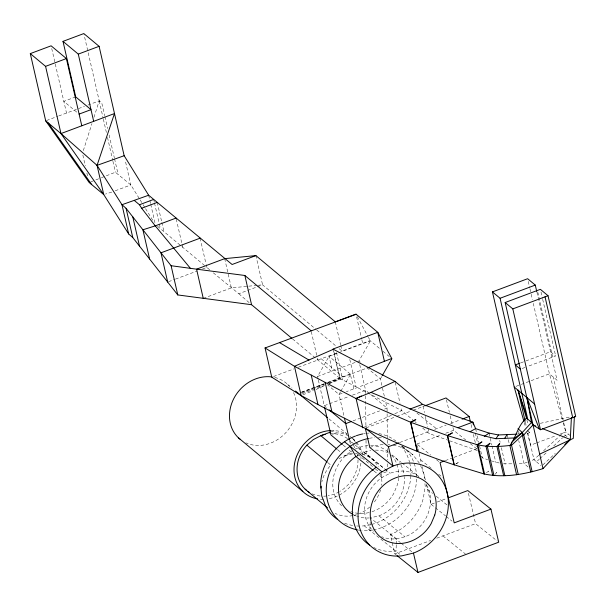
<?xml version="1.0" encoding="UTF-8"?>
<svg xmlns="http://www.w3.org/2000/svg" width="606" height="606" viewBox="0 0 606 606"><rect width="100%" height="100%" fill="white"/><g stroke="black" fill="none" stroke-linecap="round" stroke-linejoin="round"><path stroke-width="0.45" stroke-dasharray="3.03 2.27" d="M369.918 530.386L370.183 522.342M396.241 545.059L396.036 551.316A48.881 42.625 -51.3 0 1 373.66 547.438M396.271 544.165L396.445 538.802L370.327 517.872L378.894 515.842A35.671 31.103 -51.3 0 0 404.308 477.187M83.325 150.583L91.938 123.624M93.953 117.337L99.217 100.854L84.029 34.497M318.173 379.242L317.544 376.508L329.066 356.328L337.86 353.033M340.398 391.991L339.012 394.415L344.026 416.322M340.852 391.188L350.533 374.235L367.153 368.001M317.544 376.508L358.904 361.024L370.425 340.845L368.327 337.262M381.757 376.508L380.371 378.932L346.321 391.673M495.079 474.293L496.738 472.445L494.701 473.93M542.893 464.893L555.225 453.462M538.764 455.227L533.947 459.651L530.621 460.893M543.582 450.796L558.724 436.888M559.414 436.252L562.853 433.093L565.845 431.98L569.792 435.328M527.887 433.184L533.947 459.651L536.492 461.772L539.249 459.25M539.938 458.613L547.506 451.659M553.702 445.963L562.648 437.744M563.338 437.115L565.406 435.214L568.39 434.101M486.603 472.574L488.641 471.097L486.217 472.483M455.886 463.916L459.113 462.06L456.22 463.613M355.896 456.523L359.123 454.841M359.926 454.424L363.956 452.326A35.671 31.103 -51.3 0 1 370.804 450.523M418.837 476.407A35.671 31.103 -51.3 0 0 390.075 473.256L382.015 477.452A35.671 31.103 -51.3 0 0 373.463 531.31M338.974 458.666L344.784 455.651L352.389 452.826L348.094 449.243M364.297 427.071L391.408 415.322M316.014 389.522L324.596 385.598M341.155 379.114L340.042 378.53L328.028 384.022L341.155 379.114L366.85 392.476M394.839 413.754L401.702 410.61L414.027 420.882M302.879 394.87L313.385 390.59M90.908 181.823L100.528 178.058M101.399 177.717L115.398 172.248L130.843 184.944L139.668 199.169M353.881 388.847L350.26 374.008L327.217 382.568M75.72 96.899L63.827 101.346L77.03 112.36M46.564 120.503L57.835 116.284M58.706 115.958L84.476 106.376M87.946 105.073L99.217 100.854L101.755 102.922L104.694 115.738M111.769 192.079L105.55 194.056M115.238 190.784L130.843 184.944L125.2 160.279M168.544 281.714L174.626 279.434M175.498 279.116L197.245 270.973M202.465 269.019L206.813 267.39L209.699 269.799M203.26 298.394L231.363 287.873L247.892 286.259M213.312 272.814L238.802 293.728L246.725 290.766M247.612 290.433L256.414 287.138M257.3 286.805L262.587 284.828L316.014 329.399M273.526 376.523L293.88 368.902M298.311 367.244L336.83 353.018M339.118 348.67L342.011 351.079L370.092 340.564M338.746 352.707L370.425 340.845L380.06 348.882M301.69 392.127L326.331 382.901M328.24 382.469L350.533 374.235M301.265 393.052L312.507 388.847M313.37 388.522L324.604 384.31M328.051 383.022L340.042 378.53L333.77 351.132M302.333 393.658L324.483 385.355M342.125 393.249L339.012 394.415L327.566 384.863M318.385 380.159L324.233 405.709L328.634 404.066M329.512 403.732L348.874 396.483M352.397 395.165L365.592 390.226L387.06 408.133L387.105 412.853M353.01 420.882L359.828 418.322M362.32 417.39L379.629 410.913M384.583 409.058L387.06 408.133L385.181 399.922M331.247 431.798L333.853 430.821L336.338 432.896L339.981 433.002A36.33 31.421 -50.2 0 1 347.927 435.578M520.615 362.926L525.016 361.274M525.894 360.949L550.536 351.722L555.649 355.972L527.402 366.539M522.175 368.501L526.531 366.872M366.16 427.828L395.839 416.716M396.71 416.39L411.557 410.83M413.3 410.179L423.905 406.209M515.986 386.363L520.38 384.719M521.266 384.386L549.422 373.849L557.065 380.22L536.946 292.387M399.786 442.463L414.625 436.903M415.496 436.578L430.343 431.025M434.707 429.389L446.175 425.094M450.591 423.442L460.318 419.799M416.89 444.031L441.373 434.866M445.743 433.229L453.614 430.283L465.908 440.138M445.289 460.621L453.159 457.674M454.03 457.348L476.763 448.841L476.127 446.145M517.282 434.161L518.941 433.54M535.855 443.198L530.629 445.16L527.296 433.351M536.727 442.872L555.891 435.699M560.239 434.07L562.853 433.093L567.504 437.047M527.296 462.143L523.97 463.385L517.524 463.658M426.313 484.103L431.071 504.313L436.312 502.351M437.191 502.026L446.804 498.42M424.95 483.633L425.215 486.368L423.291 498.511A48.881 42.625 -51.3 0 1 390.302 534.537L394.847 553.869L430.639 540.469M436.752 538.181L475.566 523.652L497.268 541.044M332.467 434.343L336.338 432.896M363.57 454.409L366.138 453.462L387.605 471.37L381.204 473.771L381.924 481.694A33.027 28.565 -50.2 0 1 381.575 485.323M301.712 392.15L323.816 384.083M527.281 433.464L529.803 432.548L529.386 430.737M426.624 485.186A35.671 31.103 -51.3 0 1 405.005 536.78L396.445 538.802A35.671 31.103 -51.3 0 1 381.765 536.727M352.715 453.796L344.784 455.651L343.329 454.447M540.31 423.336L570.526 416.814M248.808 286.168L257.073 285.365M257.989 285.274L262.587 284.828L255.891 255.603M503.45 463.84L513.843 463.81M330.535 430.722L337.497 430.934A36.33 31.421 -50.2 0 1 347.049 434.373M491.292 460.848L499.192 463.007M481.611 456.227L482.308 457.856L487.694 459.651M422.715 428.139L429.237 433.578L448.645 440.433M449.523 440.744L478.634 451.031M367.683 392.908L401.702 410.61L400.869 406.959M470.248 443.622L476.763 448.841M416.92 413.08L436.449 428.73M417.617 444.607L430.639 455.045M436.426 459.681L440.047 462.583M420.594 459.757L432.169 469.036M438.676 474.248L443.743 478.308M402.286 446.349L413.057 454.985L419.92 463.832M395.498 457.795L401.301 462.446M402.028 463.029L418.708 476.399M427.541 489.322L432.608 493.382M436.222 496.284L447.077 504.98M431.071 504.313L434.684 507.214M435.411 507.79L445.539 515.911M446.258 516.494L452.046 521.13M363.956 452.326L384.265 468.605M384.992 469.188L390.075 473.256M374.038 471.051L376.94 473.377M379.841 475.702L382.015 477.452L379.364 472.741M442.865 535.893L465.287 553.869M378.894 515.842L405.005 536.78M390.302 534.537L400.43 542.65M401.149 543.234L412.004 551.93M364.244 525.841L380.076 538.529M380.803 539.113L400.293 554.732M394.847 553.869L396.294 555.028M292.584 338.943L340.042 378.53M527.25 430.427L529.803 432.548M382.954 351.291L389.453 356.714M358.904 361.024L360.35 362.221M366.827 367.63L380.371 378.932L382.257 387.143M316.733 329.997L336.232 346.261M414.746 421.488L416.201 422.7M350.26 374.008L329.066 356.328L332.414 370.94M321.301 358.835L342.769 376.743M157.499 226.258L205.396 266.208M324.233 405.709L326.354 407.482M287.63 384.386L291.978 388.014M328.96 418.86L347.086 433.987M349.988 436.403L352.162 438.221A36.33 31.421 -50.2 0 1 355.199 441.653M352.783 438.736L354.646 440.289M354.283 444.304L349.927 440.668L352.79 444.38M355.01 444.91L373.879 460.651L378.462 466.59M357.987 454.402L374.675 468.324M375.402 468.93L379.03 471.953M343.087 445.062L347.382 448.645M337.527 449.607L340.428 452.023M327.907 462.711L330.815 465.135A33.027 28.565 -50.2 0 0 321.907 481.702M238.802 293.728L249.43 302.886M536.492 461.772L540.893 465.613M528 466.931L523.97 463.385L518.744 440.554M353.366 445.122L355.427 449.001M140.153 199.957L142.607 203.911M143.099 204.699L145.054 207.858M145.546 208.653L153.386 221.296M357.29 316.605L367.887 336.436M420.556 465.484L424.071 474.536L424.511 479.088M562.247 419.261L549.422 373.849L533.295 303.409M563.277 422.897L565.845 431.98L553.331 377M524.22 422.45L525.5 426.988M471.059 424.579L472.112 429.071M473.384 434.464L475.915 445.243M446.425 399.733L449.387 412.315M450.228 415.905L452.129 423.995M452.977 427.586L453.614 430.283M468.438 493.322L475.566 523.652M417.307 445.774L417.92 448.395M418.125 449.273L418.951 452.765M419.155 453.636L421.412 463.234M422.23 466.711L425.495 480.626M541.014 292.077L542.476 298.463M542.681 299.379L555.649 355.972M537.817 292.274L552.657 357.085M528.265 281.457L529.735 287.858M529.939 288.774L530.985 293.349M531.197 294.266L532.454 299.75M526.894 419.867L527.932 424.397M525.372 422.2L526.417 426.768M518.569 431.169L519.145 433.684M507.154 434.585L509.032 442.804M499.715 440.426L500.132 442.251M501.389 447.736L505.154 464.173M489.087 433.116L491.807 444.993M492.019 445.902L495.784 462.348M475.612 428.631L476.452 432.283M477.286 435.934L478.748 442.327M479.588 445.978L482.308 457.856M475.331 433.07L477.634 443.122M422.965 406.179L424.427 412.572M425.268 416.224L427.775 427.185M427.987 428.101L429.237 433.578M395.218 382.295L400.028 403.301M382.462 388.052L384.969 399.006M356.593 316.862L361.615 338.784M361.827 339.693L362.661 343.352M359.744 364.676L365.592 390.226L365.638 394.945M349.791 359.464L356.063 386.863M335.315 321.854L340.542 344.685M340.754 345.602L342.011 351.079M336.504 352.548L342.776 379.954M333.042 349.048L339.739 378.273M349.67 440.956L350.51 444.607M311.295 331.641L317.15 357.214M317.362 358.131L317.779 359.956M224.674 258.648L231.363 287.873M200.116 238.166L205.972 263.739M206.184 264.648L206.813 267.39M176.255 218.993L181.898 243.657M182.111 244.566L182.739 247.309M157.249 202.404L161.643 221.584M161.847 222.493L163.946 231.628M153.682 199.427L154.303 202.162M154.515 203.078L159.12 223.167M159.325 224.084L160.37 228.651M148.652 195.23L149.697 199.798M149.909 200.715L150.538 203.449M150.742 204.366L154.931 222.629M104.906 116.647L107.626 128.548M109.095 134.956L114.337 157.84M114.549 158.757L118.109 174.316M51.737 48.548L55.07 63.115M55.282 64.024L66.508 113.042M99.217 100.854L103.156 118.246M103.368 119.162L106.482 132.888M107.512 137.464L112.701 160.348M112.905 161.264L115.398 172.248M82.863 155.083L85.279 165.908M86.893 173.127L87.491 175.831M387.113 413.792L387.325 439.282M387.34 440.221L387.37 444.001M387.408 448.72L387.507 460.045M387.537 463.817L387.59 469.483M365.645 395.892L365.918 427.98M366.024 440.251L366.138 453.462M274.798 377.47A36.33 31.421 -50.2 0 1 289.509 386.37M293.524 392.559A36.33 31.421 -50.2 0 1 285.358 433.169A36.33 31.421 -50.2 0 1 245.892 442.842M355.737 442.403A36.33 31.421 -50.2 0 1 360.229 452.652M360.911 456.954A36.33 31.421 -50.2 0 1 361.024 458.727M360.903 463.181A36.33 31.421 -50.2 0 1 327.914 498.889M323.559 499.291A36.33 31.421 -50.2 0 1 319.226 499.102M352.578 438.502A36.33 31.421 -50.2 0 1 355.919 441.592M356.533 442.282A36.33 31.421 -50.2 0 1 362.714 454.727M357.26 453.796A33.027 28.565 -50.2 0 1 357.722 456.371M357.995 459.924A33.027 28.565 -50.2 0 1 340.095 491.261M339.284 491.746A33.027 28.565 -50.2 0 1 328.058 495.769M326.293 496.011A33.027 28.565 -50.2 0 1 323.649 496.17M320.15 496.011A33.027 28.565 -50.2 0 1 311.234 493.435M329.634 433.707A33.027 28.565 -50.2 0 1 347.791 438.827M380.568 489.853A33.027 28.565 -50.2 0 1 373.273 503.336M369.69 507.048A33.027 28.565 -50.2 0 1 359.025 513.774M356.442 514.699A33.027 28.565 -50.2 0 1 353.79 515.411M352.897 515.592A33.027 28.565 -50.2 0 1 335.186 513.411M355.343 453.606A33.027 28.565 -50.2 0 1 357.108 453.636M362.214 454.341A33.027 28.565 -50.2 0 1 373.879 460.628M391.976 454.954A35.671 31.103 -51.3 0 1 399.559 462.696M400.945 465.06A35.671 31.103 -51.3 0 1 404.232 476.316M369.38 517.956A35.671 31.103 -51.3 0 1 357.366 516.456M356.502 516.138A35.671 31.103 -51.3 0 1 354.002 515.039M375.379 450.129A35.671 31.103 -51.3 0 1 388.847 453.129M369.834 447.493A48.881 42.625 -51.3 0 1 383.371 444.562M387.901 444.516A48.881 42.625 -51.3 0 1 389.696 444.63M393.203 445.084A48.881 42.625 -51.3 0 1 413.057 454.985M402.331 446.213A48.881 42.625 -51.3 0 1 413.807 494.238A48.881 42.625 -51.3 0 1 373.546 529.864M372.637 530.023A48.881 42.625 -51.3 0 1 361.797 530.47M360.903 530.379A48.881 42.625 -51.3 0 1 358.282 530.015M369.296 438.305A48.881 42.625 -51.3 0 1 374.735 437.63M378.356 437.562A48.881 42.625 -51.3 0 1 383.696 438.017M401.293 446.205A48.881 42.625 -51.3 0 1 409.535 462.196M409.747 463.06A48.881 42.625 -51.3 0 1 410.898 474.892M410.86 475.816A48.881 42.625 -51.3 0 1 371.516 524.493M370.607 524.728A48.881 42.625 -51.3 0 1 360.623 526.061M359.722 526.069A48.881 42.625 -51.3 0 1 356.116 525.917M352.609 525.463A48.881 42.625 -51.3 0 1 343.557 522.751M363.623 433.752A48.881 42.625 -51.3 0 1 365.441 433.457M367.251 433.229A48.881 42.625 -51.3 0 1 369.054 433.085M378.886 433.608A48.881 42.625 -51.3 0 1 395.93 441.085M391.688 455.212A35.671 31.103 -51.3 0 1 398.695 476.142M398.596 477.907A35.671 31.103 -51.3 0 1 397.286 485.005L393.733 493.496A35.671 31.103 -51.3 0 1 369.819 512.373M368.963 512.593A35.671 31.103 -51.3 0 1 350.821 511.593M341.67 505.828A35.671 31.103 -51.3 0 1 351.76 450.978M354.964 449.205A35.671 31.103 -51.3 0 1 369.705 445.577M370.66 445.584A35.671 31.103 -51.3 0 1 388.476 452.046"/><path stroke-width="0.91" d="M571.397 417.526L570.307 439.494L542.991 468.643C524.031 474.422 503.488 478.225 483.8 473.877L454.053 464.772C400.71 447.236 350.473 422.087 301.129 395.582L271.753 377.19L265.064 347.958L356.139 314.264M574.382 416.413L573.291 438.38L539.673 454.144M525.16 421.284L518.047 390.211L526.478 418.057C517.63 425.829 516.479 436.502 509.904 445.531L516.592 474.756M291.865 338.337L251.558 304.712L177.785 294.94L132.775 237.552L128.661 233.954L103.755 194.587L97.058 165.362L114.496 113.542L60.979 133.578L45.692 120.829L30.3 53.608L51.109 45.821L66.395 58.57L81.787 125.79M382.219 375.697L391.893 358.752L377.765 332.308L355.972 314.12L335.315 321.854L255.891 255.603L224.674 258.648L196.564 269.17L171.097 265.716L126.078 208.328L121.973 204.722L97.058 165.362L60.979 133.578L45.579 66.357L30.3 53.608M355.881 398.483L370.978 392.377C412.027 409.111 452.5 429.109 495.95 438.721L498.458 434.949L516.357 434.199M504.639 438.358L507.154 434.585M564.822 444.577L570.307 439.494L542.529 428.647M306.515 490.383A33.027 28.565 -50.2 0 1 306.863 445.152L313.363 439.547L320.832 435.699L330.384 432.123M484.255 436.449L489.087 433.116L498.458 434.949M470.051 431.714L475.612 428.631L489.087 433.116M413.451 553.089L401.71 555.869A48.881 42.625 -51.3 0 1 359.214 526.038A48.881 42.625 -51.3 0 1 381.939 471.794L392.983 466.044A48.881 42.625 -51.3 0 1 447.22 493.095A48.881 42.625 -51.3 0 1 413.451 553.089L417.996 572.428L498.715 542.203L490.936 509.123L467.787 490.565L448.554 497.768M361.373 395.976L356.093 398.589L294.463 366.304L265.064 347.958M370.978 392.377L395.014 381.386L422.549 404.353L472.824 422.117L475.612 428.631M301.129 395.582L294.463 366.304L333.345 349.298L395.014 381.386M79.113 114.095L91.006 109.648L75.72 96.899L63.001 41.367L83.817 33.572L99.096 46.321L124.154 155.712L148.652 195.23L232.106 264.504L255.891 255.603M45.579 66.357L66.395 58.57M63.001 41.367L78.288 54.116L99.096 46.321M148.652 195.23L121.973 204.722L128.661 233.954M134.434 200.556L139.456 204.752L153.682 199.427M139.456 204.752L141.66 208.237L157.249 202.404M176.043 218.084L155.257 225.864L142.91 229.788L149.606 259.012M200.116 238.166L160.976 252.816L167.673 282.04M523.963 421.541L514.221 387.022L492.436 291.895L527.637 278.715L535.28 285.085L536.742 291.478M492.436 291.895L500.079 298.266L535.28 285.085M542.991 468.643L505.169 302.515L540.385 289.335L548.021 295.713L575.7 416.564L540.491 429.737L532.977 424.92L531.507 422.443L526.478 418.057M505.169 302.515L512.812 308.893L548.021 295.713M368.016 367.683L391.62 358.525M351.275 421.526L345.7 423.617L329.179 409.838M519.736 363.252L515.335 364.903L520.433 369.152M409.967 409.065L422.549 404.353M424.791 405.876L446.001 397.937L469.158 416.489L470.423 421.882M366.009 428.737L388.438 446.713L398.915 442.789M462.083 419.14L469.158 416.489M457.954 427.677L472.824 422.117L473.445 424.851M444.418 460.946L440.047 462.583L454.22 522.872L490.936 509.123M97.058 165.362L124.154 155.712M495.95 438.721L514.926 437.933L522.258 432.525L531.507 422.443L526.955 397.65L539.219 428.677M330.535 430.722L328.876 430.677A36.33 31.421 -50.2 0 0 294.493 463.908A36.33 31.421 -50.2 0 0 317.544 498.859M311.083 330.732L244.862 275.488L196.564 269.17L203.26 298.394M535.583 425.935L532.977 424.92L523.736 435.01L522.357 435.275L511.547 445.243C500.155 446.705 488.383 447.372 477.104 444.652L447.364 435.547L410.762 422.299L356.093 398.589L362.789 427.813M279.472 342.564L309.022 360.115M344.473 441.759L381.939 471.794M350.147 446.311L355.896 456.523L373.311 470.476M397.013 555.611L417.996 572.428M60.979 133.578L103.755 194.587L89.158 182.504L45.692 120.829M514.221 387.022L534.598 404.02M333.345 349.298L333.042 349.048L377.765 332.308L384.462 361.532M295.607 391.037L327.513 417.655M342.367 444.471L330.921 434.919L324.649 407.535M336.8 449.001L320.832 435.699A33.027 28.565 -50.2 0 1 325.21 434.366M306.863 445.152L327.187 462.105M305.121 489.148L327.626 507.919M238.347 437.737L302.879 491.572M517.994 428.654L522.258 432.525L523.736 435.01L532.151 471.771M190.413 268.329L155.257 225.864L141.66 208.237M48.245 122.957L91.695 184.572M518.047 390.211L527.735 419.125L500.079 298.266M388.438 446.713L392.983 466.044L369.834 447.493L365.501 429.078M325.164 382.394L331.868 411.618M545.036 296.826L572.715 417.678M512.812 308.893L540.491 429.737M530.773 472.044L522.357 435.275L522.258 432.525L511.456 442.494L511.547 445.243L518.244 474.468M504.859 475.68L498.17 446.455L499.723 443.418L496.95 446.493L503.647 475.718M493.966 475.521L487.277 446.296L490.042 443.221L485.974 446.183L492.67 475.407M484.565 474.059L477.876 444.827L481.944 441.872L477.104 444.652L483.8 473.877M454.273 464.847L447.584 435.616L452.417 432.835L447.364 435.547L454.053 464.772M417.451 451.523L410.762 422.299L415.814 419.587L410.542 422.2L417.231 451.425M344.45 418.14L349.465 440.047M311.226 375.091L317.915 404.331M244.862 275.488L251.558 304.712M171.097 265.716L177.785 294.94M132.797 216.895L139.494 246.119M126.078 208.328L132.775 237.552M78.288 54.116L93.68 121.336M337.065 519.1A48.881 42.625 -51.3 0 1 325.892 506.714L321.748 496.011L320.597 484.186A48.881 42.625 -51.3 0 1 355.51 436.009M240.415 439.524A36.33 31.421 -50.2 0 1 233.689 398.786A36.33 31.421 -50.2 0 1 272.132 376.97M309.59 492.542A33.027 28.565 -50.2 0 1 308.007 491.519M321.029 488.065A33.027 28.565 -50.2 0 1 321.15 486.262M357.351 529.841A48.881 42.625 -51.3 0 1 326.596 484.482A48.881 42.625 -51.3 0 1 368.387 438.486M356.396 435.691A48.881 42.625 -51.3 0 1 362.714 433.934M369.63 545.105A48.881 42.625 -51.3 0 1 376.265 467.241M353.2 514.63A35.671 31.103 -51.3 0 1 355.896 456.523M434.76 515.039L431.199 523.523A35.671 31.103 -51.3 0 1 375.599 531.727A35.671 31.103 -51.3 0 1 398.574 476.884A35.671 31.103 -51.3 0 1 434.76 515.039"/></g></svg>
